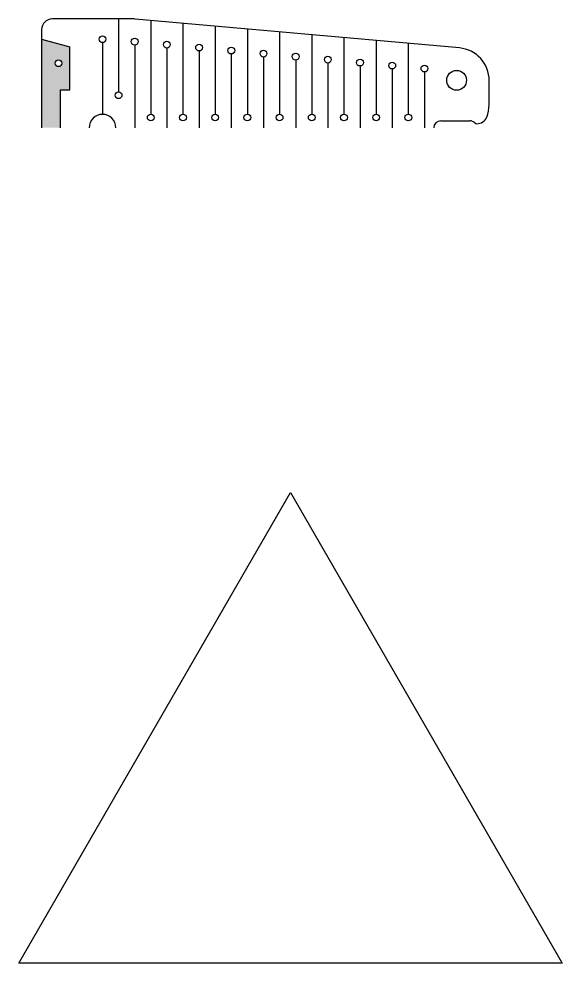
# Model space of a CAD drawing. Header units: inches. Extents: x -83 to 181, y 34 to 319.
# Drawn here: x 100.8 to 180.8, y 179.9 to 318.9 of the extents above; entities that cross this region are included whole.
import ezdxf

# ---------------------------------------------------------------- set-up
doc = ezdxf.new("R2010")
doc.units = ezdxf.units.IN
doc.header["$MEASUREMENT"] = 0
doc.layers.add('NOPLOT', color=40, linetype='Continuous')

# ---------------------------------------------------------------- blocks, each defined once
blk = doc.blocks.new('WatchBand')
at = {"layer": 'NOPLOT', "true_color": 0x636466}
h = blk.add_hatch(color=251, dxfattribs=at)
h.dxf.hatch_style = 1
h.paths.add_polyline_path([(2.79, 5.56), (4.17, 5.56), (4.17, 11.93), (0, 13.05), (0, 0), (2.79, 0)])
edge = h.paths.add_edge_path(flags=16)
edge.add_arc((2.5, 9.5), 0.5, 0, 360)
for p, q in [((13.2, 16.03), (1.59, 16.03)), ((11.35, 16.03), (11.35, 5.28)), ((61.55, 11.76), (13.81, 16)), ((16.09, 15.8), (16.09, 2)), ((20.83, 15.37), (20.83, 2)), ((0, 14.44), (0, 0)), ((25.58, 14.95), (25.58, 2)), ((30.32, 14.53), (30.32, 2)), ((35.06, 14.11), (35.06, 2)), ((8.98, 12.53), (8.98, 1.97)), ((39.8, 13.69), (39.8, 2)), ((44.54, 13.27), (44.54, 2)), ((49.28, 12.85), (49.28, 2)), ((13.72, 12.18), (13.72, 0)), ((18.46, 11.74), (18.46, 0)), ((23.21, 11.3), (23.21, 0)), ((54.02, 12.43), (54.02, 2)), ((27.95, 10.86), (27.95, 0)), ((32.69, 10.41), (32.69, 0)), ((37.43, 9.97), (37.43, 0)), ((42.17, 9.53), (42.17, 0)), ((46.91, 9.09), (46.91, 0)), ((51.65, 8.65), (51.65, 0)), ((56.39, 8.21), (56.39, 0)), ((65.92, 3.38), (65.92, 7.05)), ((58.79, 1.02), (63.08, 1.02))]:
    blk.add_line(p, q)
for centre, radius in [((8.98, 13.03), 0.5), ((13.72, 12.68), 0.5), ((18.46, 12.24), 0.5), ((23.21, 11.8), 0.5), ((27.95, 11.36), 0.5), ((32.69, 10.91), 0.5), ((2.5, 9.5), 0.5), ((37.43, 10.47), 0.5), ((42.17, 10.03), 0.5), ((46.91, 9.59), 0.5), ((51.65, 9.15), 0.5), ((56.39, 8.71), 0.5), ((61.13, 6.98), 1.46), ((11.35, 4.78), 0.5), ((16.09, 1.5), 0.5), ((20.83, 1.5), 0.5), ((25.58, 1.5), 0.5), ((30.32, 1.5), 0.5), ((35.06, 1.5), 0.5), ((39.8, 1.5), 0.5), ((44.54, 1.5), 0.5), ((49.28, 1.5), 0.5), ((54.02, 1.5), 0.5)]:
    blk.add_circle(centre, radius)
for centre, radius, start, end in [((1.59, 14.44), 1.59, 90, 180), ((13.2, 9.68), 6.35, 84.4919, 90), ((61.13, 6.98), 4.79, 359.2425, 84.9256), ((61.16, 3.38), 4.76, 337.6785, 0), ((8.98, 0), 1.97, 0, 180), ((64.1, 2.17), 1.59, 270, 337.6785), ((58.79, 0), 1.02, 90, 180), ((63.08, 0), 1.02, 44.0197, 90), ((64.1, 0.98), 0.397, 224.0197, 270)]:
    blk.add_arc(centre, radius, start, end)
at = {"layer": 'NOPLOT'}
for p, q in [((0, 13.05), (4.17, 11.93)), ((4.17, 5.56), (4.17, 11.93)), ((2.78, 5.56), (4.17, 5.56)), ((2.78, 0), (2.78, 5.56))]:
    blk.add_line(p, q, dxfattribs=at)

msp = doc.modelspace()

# ---------------------------------------------------------------- linework, layer by layer
at = {"layer": 'NOPLOT'}
for p, q in [((100.79, 179.88), (140.79, 249.16)), ((140.79, 249.16), (180.79, 179.88)), ((180.79, 179.88), (100.79, 179.88))]:
    msp.add_line(p, q, dxfattribs=at)

# ---------------------------------------------------------------- block references
msp.add_blockref('WatchBand', (104.12, 302.9), dxfattribs=at)

doc.saveas('drawing.dxf')
